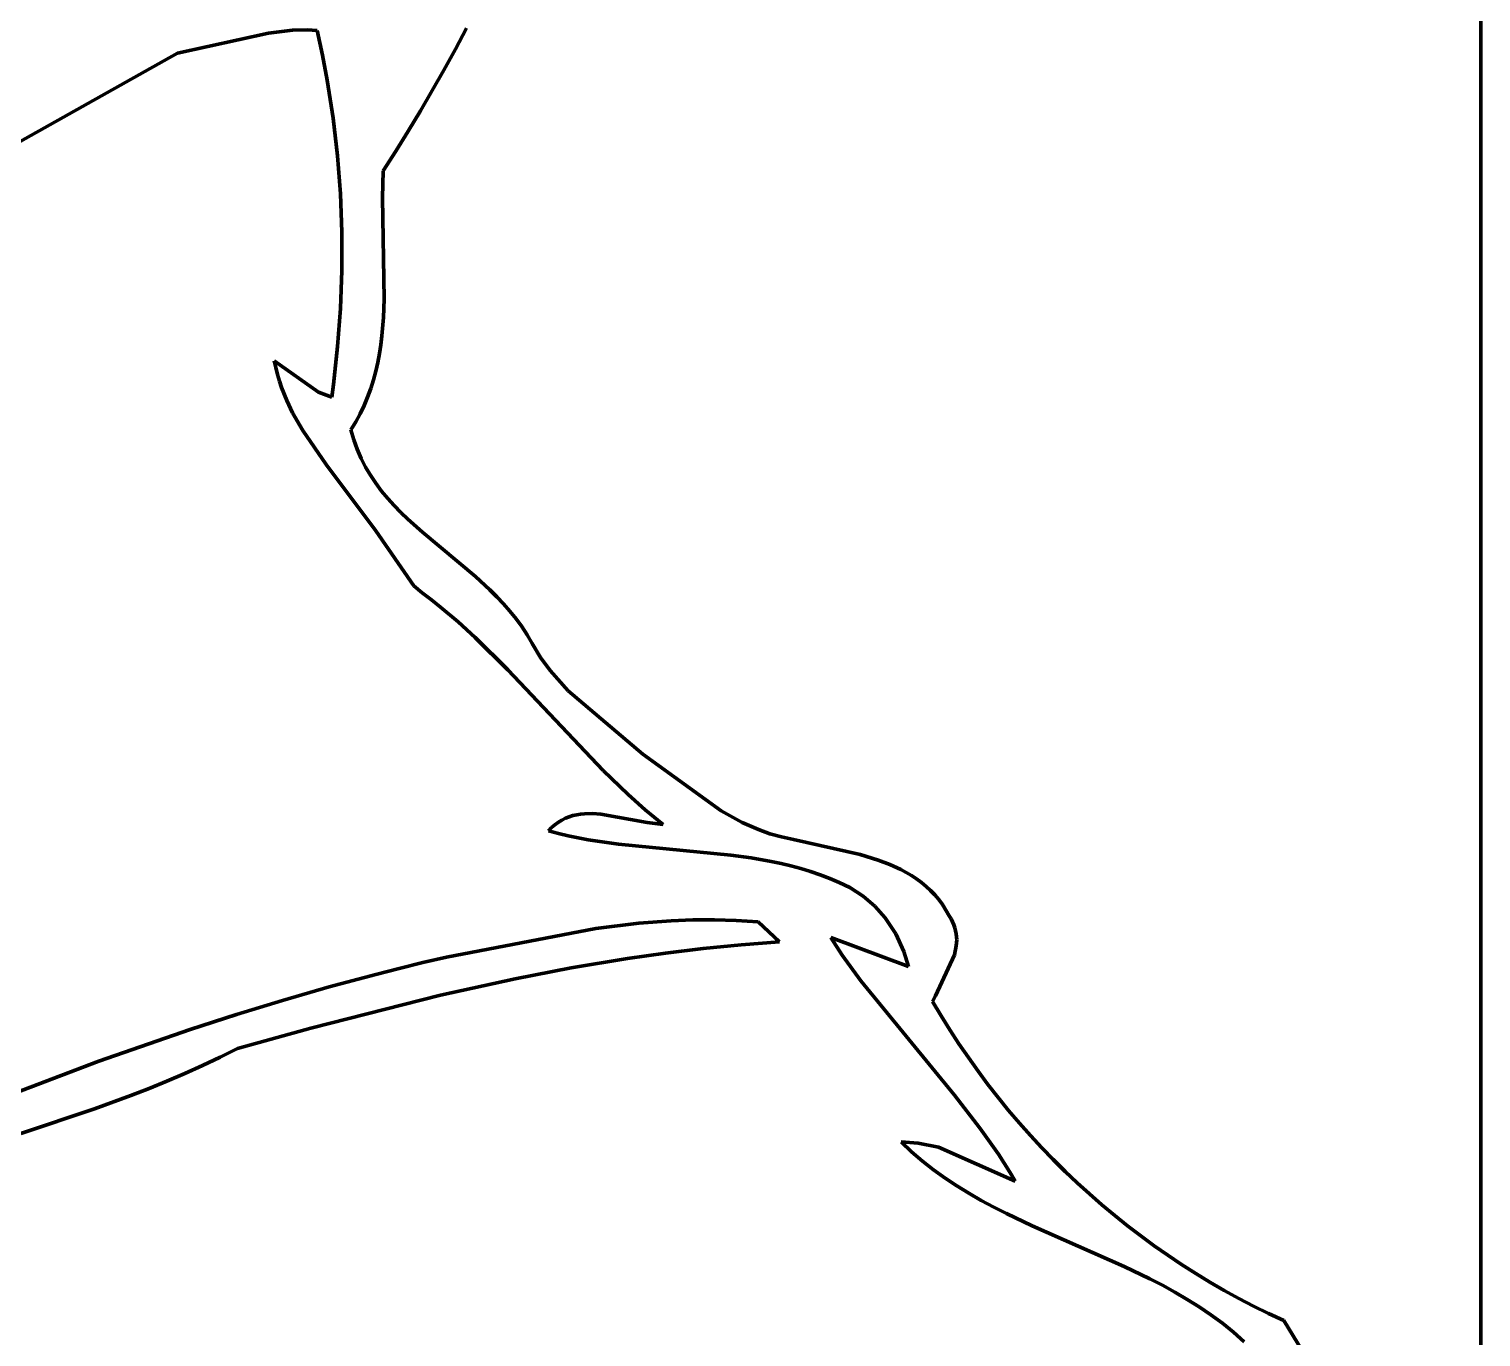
# Model space of a CAD drawing. Header units: millimetres. Extents: x 0 to 8.4, y 0 to 11.8.
# Drawn here: x 6.581 to 8.431, y 8.091 to 9.758 of the extents above; entities that cross this region are included whole.
import ezdxf

# ---------------------------------------------------------------- set-up
doc = ezdxf.new("R2010")
doc.units = ezdxf.units.MM
doc.layers.add('color#010101ff', color=7, linetype='CONTINUOUS', lineweight=100)
doc.layers.add('color#ffffffff', color=7, linetype='CONTINUOUS', lineweight=100)

msp = doc.modelspace()

# ---------------------------------------------------------------- linework, layer by layer
at = {"layer": 'color#010101ff'}
for p, q in [((6.8858, 9.7524), (6.77, 9.727)), ((6.9165, 9.7564), (6.8858, 9.7524)), ((6.9351, 9.7568), (6.9165, 9.7564)), ((6.9477, 9.756), (6.9351, 9.7568)), ((6.9546, 9.7243), (6.9477, 9.756)), ((7.1381, 9.7586), (7.124, 9.7319)), ((7.124, 9.7319), (7.1094, 9.7054)), ((6.77, 9.727), (6.2884, 9.4568)), ((6.9607, 9.6924), (6.9546, 9.7243)), ((7.1094, 9.7054), (7.0945, 9.6793)), ((6.9682, 9.6443), (6.9607, 9.6924)), ((7.0945, 9.6793), (7.0793, 9.6533)), ((6.9737, 9.596), (6.9682, 9.6443)), ((7.0793, 9.6533), (7.0638, 9.6276)), ((7.0638, 9.6276), (7.048, 9.6022)), ((7.048, 9.6022), (7.0319, 9.5771)), ((6.9774, 9.5475), (6.9737, 9.596)), ((7.0319, 9.5771), (7.0311, 9.5427)), ((6.9793, 9.4988), (6.9774, 9.5475)), ((7.0311, 9.5427), (7.0332, 9.4135)), ((6.9792, 9.4502), (6.9793, 9.4988)), ((6.9774, 9.4015), (6.9792, 9.4502)), ((6.9739, 9.353), (6.9774, 9.4015)), ((7.0332, 9.4135), (7.0323, 9.3901)), ((7.0323, 9.3901), (7.0303, 9.367)), ((7.0303, 9.367), (7.0289, 9.3555)), ((6.9685, 9.3046), (6.9739, 9.353)), ((7.0272, 9.3441), (7.025, 9.3328)), ((7.0289, 9.3555), (7.0272, 9.3441)), ((6.8951, 9.3263), (6.8932, 9.335)), ((6.8932, 9.335), (6.9495, 9.2951)), ((6.8973, 9.3176), (6.8951, 9.3263)), ((7.025, 9.3328), (7.0225, 9.3216)), ((6.8998, 9.3091), (6.8973, 9.3176)), ((6.9026, 9.3008), (6.8998, 9.3091)), ((6.9664, 9.2886), (6.9685, 9.3046)), ((7.0195, 9.3106), (7.0161, 9.2996)), ((7.0225, 9.3216), (7.0195, 9.3106)), ((6.9091, 9.2846), (6.9026, 9.3008)), ((6.9495, 9.2951), (6.9664, 9.2886)), ((7.0121, 9.2888), (7.0077, 9.2781)), ((7.0161, 9.2996), (7.0121, 9.2888)), ((6.9166, 9.2689), (6.9091, 9.2846)), ((6.9294, 9.2461), (6.9166, 9.2689)), ((7.0027, 9.2676), (6.997, 9.2572)), ((7.0077, 9.2781), (7.0027, 9.2676)), ((6.997, 9.2572), (6.9908, 9.247)), ((6.9592, 9.2027), (6.9294, 9.2461)), ((6.9908, 9.247), (6.9944, 9.2343)), ((6.9944, 9.2343), (6.9987, 9.2222)), ((6.9987, 9.2222), (7.0037, 9.2107)), ((7.0227, 9.1185), (6.9592, 9.2027)), ((7.0037, 9.2107), (7.0094, 9.1996)), ((7.0094, 9.1996), (7.0157, 9.1891)), ((7.0157, 9.1891), (7.0225, 9.1789)), ((7.0225, 9.1789), (7.0299, 9.1691)), ((7.0299, 9.1691), (7.0377, 9.1597)), ((7.0377, 9.1597), (7.0459, 9.1506)), ((7.0459, 9.1506), (7.0545, 9.1418)), ((7.0545, 9.1418), (7.0634, 9.1332)), ((7.0634, 9.1332), (7.0819, 9.1165)), ((7.0711, 9.0481), (7.0227, 9.1185)), ((7.0819, 9.1165), (7.1494, 9.06)), ((7.0818, 9.0393), (7.0711, 9.0481)), ((7.1494, 9.06), (7.1679, 9.0431)), ((7.0935, 9.0304), (7.0818, 9.0393)), ((7.1051, 9.0212), (7.0935, 9.0304)), ((7.1679, 9.0431), (7.1768, 9.0343)), ((7.1768, 9.0343), (7.1853, 9.0253)), ((7.1275, 9.0022), (7.1051, 9.0212)), ((7.1853, 9.0253), (7.1935, 9.016)), ((7.1935, 9.016), (7.2013, 9.0063)), ((7.1492, 8.9824), (7.1275, 9.0022)), ((7.2013, 9.0063), (7.2086, 8.9963)), ((7.2086, 8.9963), (7.2154, 8.9858)), ((7.1908, 8.9411), (7.1492, 8.9824)), ((7.2154, 8.9858), (7.2216, 8.975)), ((7.2216, 8.975), (7.2324, 8.957)), ((7.2324, 8.957), (7.2446, 8.9402)), ((7.3121, 8.8129), (7.1908, 8.9411)), ((7.2446, 8.9402), (7.2675, 8.9145)), ((7.2675, 8.9145), (7.3626, 8.8338)), ((7.3626, 8.8338), (7.4624, 8.7615)), ((7.3439, 8.7824), (7.3121, 8.8129)), ((7.3659, 8.7629), (7.3439, 8.7824)), ((7.2551, 8.7471), (7.2595, 8.7498)), ((7.2595, 8.7498), (7.2641, 8.7521)), ((7.2641, 8.7521), (7.2688, 8.754)), ((7.2688, 8.754), (7.2736, 8.7555)), ((7.2736, 8.7555), (7.2785, 8.7567)), ((7.2785, 8.7567), (7.2834, 8.7575)), ((7.2834, 8.7575), (7.2885, 8.758)), ((7.2885, 8.758), (7.2988, 8.7582)), ((7.2988, 8.7582), (7.3093, 8.7575)), ((7.3093, 8.7575), (7.3681, 8.7467)), ((7.3772, 8.7535), (7.3659, 8.7629)), ((7.3887, 8.7443), (7.3772, 8.7535)), ((7.4624, 8.7615), (7.4892, 8.7469)), ((7.2425, 8.736), (7.2465, 8.7402)), ((7.2551, 8.7327), (7.2425, 8.736)), ((7.2465, 8.7402), (7.2507, 8.7439)), ((7.2507, 8.7439), (7.2551, 8.7471)), ((7.2677, 8.7298), (7.2551, 8.7327)), ((7.3681, 8.7467), (7.3887, 8.7443)), ((7.4892, 8.7469), (7.5102, 8.7377)), ((7.5102, 8.7377), (7.5247, 8.7325)), ((7.5247, 8.7325), (7.5396, 8.7283)), ((7.2933, 8.7248), (7.2677, 8.7298)), ((7.3319, 8.7193), (7.2933, 8.7248)), ((7.4748, 8.7052), (7.3319, 8.7193)), ((7.5396, 8.7283), (7.5549, 8.7251)), ((7.5549, 8.7251), (7.6398, 8.7059)), ((7.5006, 8.7016), (7.4748, 8.7052)), ((7.5261, 8.6971), (7.5006, 8.7016)), ((7.5388, 8.6944), (7.5261, 8.6971)), ((7.5513, 8.6914), (7.5388, 8.6944)), ((7.6398, 8.7059), (7.6627, 8.6988)), ((7.6627, 8.6988), (7.6774, 8.6932)), ((7.5639, 8.688), (7.5513, 8.6914)), ((7.5763, 8.6842), (7.5639, 8.688)), ((7.5886, 8.6801), (7.5763, 8.6842)), ((7.6009, 8.6755), (7.5886, 8.6801)), ((7.6774, 8.6932), (7.6916, 8.6867)), ((7.6916, 8.6867), (7.6984, 8.683)), ((7.6984, 8.683), (7.705, 8.6791)), ((7.705, 8.6791), (7.7115, 8.6748)), ((7.613, 8.6704), (7.6009, 8.6755)), ((7.6266, 8.6639), (7.613, 8.6704)), ((7.6433, 8.6531), (7.6266, 8.6639)), ((7.7115, 8.6748), (7.7176, 8.6703)), ((7.7176, 8.6703), (7.7236, 8.6654)), ((7.7236, 8.6654), (7.7292, 8.6601)), ((7.7292, 8.6601), (7.7346, 8.6545)), ((7.6583, 8.6403), (7.6433, 8.6531)), ((7.6714, 8.6255), (7.6583, 8.6403)), ((7.7346, 8.6545), (7.7397, 8.6485)), ((7.7397, 8.6485), (7.7445, 8.6421)), ((7.7445, 8.6421), (7.7489, 8.6352)), ((7.3576, 8.6184), (7.3989, 8.6216)), ((7.3989, 8.6216), (7.4265, 8.6227)), ((7.4265, 8.6227), (7.4541, 8.6229)), ((7.4541, 8.6229), (7.4818, 8.6221)), ((7.4818, 8.6221), (7.5095, 8.6202)), ((7.5095, 8.6202), (7.5367, 8.5948)), ((7.685, 8.6049), (7.6714, 8.6255)), ((7.7489, 8.6352), (7.753, 8.628)), ((7.753, 8.628), (7.7554, 8.6242)), ((7.7554, 8.6242), (7.7574, 8.6204)), ((7.7574, 8.6204), (7.7591, 8.6165)), ((7.1125, 8.5752), (7.3027, 8.6117)), ((7.3027, 8.6117), (7.3576, 8.6184)), ((7.6953, 8.5823), (7.685, 8.6049)), ((7.7591, 8.6165), (7.7604, 8.6127)), ((7.7604, 8.6127), (7.7621, 8.605)), ((7.7621, 8.605), (7.7626, 8.5973)), ((7.4398, 8.5862), (7.3916, 8.5803)), ((7.4882, 8.591), (7.4398, 8.5862)), ((7.5367, 8.5948), (7.4882, 8.591)), ((7.6169, 8.5778), (7.6022, 8.6003)), ((7.6022, 8.6003), (7.7012, 8.5632)), ((7.7621, 8.5895), (7.7597, 8.578)), ((7.7626, 8.5973), (7.7621, 8.5895)), ((7.0524, 8.5609), (7.0824, 8.5682)), ((7.0824, 8.5682), (7.1125, 8.5752)), ((7.3434, 8.5734), (7.2715, 8.5614)), ((7.3916, 8.5803), (7.3434, 8.5734)), ((7.6403, 8.545), (7.6169, 8.5778)), ((7.7012, 8.5632), (7.6953, 8.5823)), ((7.7597, 8.578), (7.7355, 8.5259)), ((6.963, 8.5372), (7.0225, 8.5533)), ((7.0225, 8.5533), (7.0524, 8.5609)), ((7.1999, 8.5476), (7.1049, 8.5268)), ((7.2715, 8.5614), (7.1999, 8.5476)), ((6.9038, 8.5201), (6.963, 8.5372)), ((7.7597, 8.3994), (7.6403, 8.545)), ((6.8449, 8.502), (6.9038, 8.5201)), ((7.1049, 8.5268), (6.9398, 8.4849)), ((7.7355, 8.5259), (7.732, 8.5189)), ((7.732, 8.5189), (7.7428, 8.5006)), ((6.7862, 8.483), (6.8449, 8.502)), ((7.7428, 8.5006), (7.754, 8.4826)), ((6.6697, 8.4428), (6.7862, 8.483)), ((6.9398, 8.4849), (6.8462, 8.4587)), ((7.754, 8.4826), (7.7655, 8.4648)), ((6.8462, 8.4587), (6.8241, 8.4476)), ((7.7655, 8.4648), (7.7775, 8.4473)), ((6.2662, 8.2891), (6.6697, 8.4428)), ((6.8018, 8.437), (6.7792, 8.4268)), ((6.8241, 8.4476), (6.8018, 8.437)), ((7.7775, 8.4473), (7.7898, 8.43)), ((6.7565, 8.4171), (6.7336, 8.4078)), ((6.7792, 8.4268), (6.7565, 8.4171)), ((7.7898, 8.43), (7.8024, 8.413)), ((6.7106, 8.3989), (6.6642, 8.382)), ((6.7336, 8.4078), (6.7106, 8.3989)), ((7.7926, 8.357), (7.7597, 8.3994)), ((7.8024, 8.413), (7.8155, 8.3963)), ((6.6642, 8.382), (6.5703, 8.3507)), ((7.8155, 8.3963), (7.8288, 8.3799)), ((7.8288, 8.3799), (7.8425, 8.3638)), ((7.8425, 8.3638), (7.8566, 8.348)), ((7.8158, 8.3241), (7.7926, 8.357)), ((7.8566, 8.348), (7.871, 8.3324)), ((7.7051, 8.3273), (7.6918, 8.3399)), ((7.6918, 8.3399), (7.7134, 8.3384)), ((7.7189, 8.3154), (7.7051, 8.3273)), ((7.7134, 8.3384), (7.7395, 8.3331)), ((7.7395, 8.3331), (7.8372, 8.2898)), ((7.871, 8.3324), (7.8857, 8.3172)), ((7.7331, 8.3043), (7.7189, 8.3154)), ((7.8303, 8.3014), (7.8158, 8.3241)), ((7.8857, 8.3172), (7.9007, 8.3023)), ((7.7478, 8.2937), (7.7331, 8.3043)), ((7.7628, 8.2837), (7.7478, 8.2937)), ((7.8372, 8.2898), (7.8303, 8.3014)), ((7.9007, 8.3023), (7.9161, 8.2878)), ((7.9161, 8.2878), (7.9317, 8.2735)), ((7.7782, 8.2743), (7.7628, 8.2837)), ((7.7939, 8.2653), (7.7782, 8.2743)), ((7.9317, 8.2735), (7.9476, 8.2596)), ((7.8098, 8.2567), (7.7939, 8.2653)), ((7.826, 8.2485), (7.8098, 8.2567)), ((7.9476, 8.2596), (7.9639, 8.2461)), ((7.8588, 8.2329), (7.826, 8.2485)), ((7.9759, 8.1812), (7.8588, 8.2329)), ((7.9639, 8.2461), (7.9804, 8.2329)), ((7.9804, 8.2329), (7.9972, 8.22)), ((7.9972, 8.22), (8.0143, 8.2075)), ((8.0143, 8.2075), (8.0316, 8.1954)), ((8.0316, 8.1954), (8.0492, 8.1836)), ((8.0087, 8.1654), (7.9759, 8.1812)), ((8.0492, 8.1836), (8.0671, 8.1723)), ((8.0248, 8.1571), (8.0087, 8.1654)), ((8.0671, 8.1723), (8.0852, 8.1613)), ((8.0852, 8.1613), (8.1035, 8.1507)), ((8.0407, 8.1484), (8.0248, 8.1571)), ((8.0563, 8.1392), (8.0407, 8.1484)), ((8.0716, 8.1296), (8.0563, 8.1392)), ((8.1035, 8.1507), (8.1221, 8.1405)), ((8.1221, 8.1405), (8.1409, 8.1307)), ((8.0866, 8.1195), (8.0716, 8.1296)), ((8.1409, 8.1307), (8.16, 8.1213)), ((8.16, 8.1213), (8.1792, 8.1123)), ((8.1011, 8.1087), (8.0866, 8.1195)), ((8.1153, 8.0973), (8.1011, 8.1087)), ((8.1792, 8.1123), (8.2034, 8.0733)), ((8.129, 8.0852), (8.1153, 8.0973))]:
    msp.add_line(p, q, dxfattribs=at)
at = {"layer": 'color#ffffffff'}
for p, q in [((8.4306, 11.8056), (8.4306, 0)), ((6.77, 9.727), (6.8858, 9.7524)), ((6.8858, 9.7524), (6.9165, 9.7564)), ((6.9165, 9.7564), (6.9351, 9.7568)), ((6.9351, 9.7568), (6.9477, 9.756)), ((6.9477, 9.756), (6.9546, 9.7243)), ((7.124, 9.7319), (7.1381, 9.7586)), ((7.1094, 9.7054), (7.124, 9.7319)), ((6.2884, 9.4568), (6.77, 9.727)), ((6.9546, 9.7243), (6.9607, 9.6924)), ((7.0945, 9.6793), (7.1094, 9.7054)), ((6.9607, 9.6924), (6.9682, 9.6443)), ((7.0793, 9.6533), (7.0945, 9.6793)), ((6.9682, 9.6443), (6.9737, 9.596)), ((7.0638, 9.6276), (7.0793, 9.6533)), ((7.048, 9.6022), (7.0638, 9.6276)), ((7.0319, 9.5771), (7.048, 9.6022)), ((6.9737, 9.596), (6.9774, 9.5475)), ((7.0311, 9.5427), (7.0319, 9.5771)), ((6.9774, 9.5475), (6.9793, 9.4988)), ((7.0332, 9.4135), (7.0311, 9.5427)), ((6.9793, 9.4988), (6.9792, 9.4502)), ((6.9792, 9.4502), (6.9774, 9.4015)), ((6.9774, 9.4015), (6.9739, 9.353)), ((7.0323, 9.3901), (7.0332, 9.4135)), ((7.0303, 9.367), (7.0323, 9.3901)), ((7.0289, 9.3555), (7.0303, 9.367)), ((6.9739, 9.353), (6.9685, 9.3046)), ((7.025, 9.3328), (7.0272, 9.3441)), ((7.0272, 9.3441), (7.0289, 9.3555)), ((6.9495, 9.2951), (6.8932, 9.335)), ((6.8932, 9.335), (6.8951, 9.3263)), ((6.8951, 9.3263), (6.8973, 9.3176)), ((7.0225, 9.3216), (7.025, 9.3328)), ((6.8973, 9.3176), (6.8998, 9.3091)), ((6.8998, 9.3091), (6.9026, 9.3008)), ((6.9685, 9.3046), (6.9664, 9.2886)), ((7.0161, 9.2996), (7.0195, 9.3106)), ((7.0195, 9.3106), (7.0225, 9.3216)), ((6.9026, 9.3008), (6.9091, 9.2846)), ((6.9664, 9.2886), (6.9495, 9.2951)), ((7.0077, 9.2781), (7.0121, 9.2888)), ((7.0121, 9.2888), (7.0161, 9.2996)), ((6.9091, 9.2846), (6.9166, 9.2689)), ((6.9166, 9.2689), (6.9294, 9.2461)), ((6.997, 9.2572), (7.0027, 9.2676)), ((7.0027, 9.2676), (7.0077, 9.2781)), ((6.9908, 9.247), (6.997, 9.2572)), ((6.9294, 9.2461), (6.9592, 9.2027)), ((6.9944, 9.2343), (6.9908, 9.247)), ((6.9987, 9.2222), (6.9944, 9.2343)), ((7.0037, 9.2107), (6.9987, 9.2222)), ((6.9592, 9.2027), (7.0227, 9.1185)), ((7.0094, 9.1996), (7.0037, 9.2107)), ((7.0157, 9.1891), (7.0094, 9.1996)), ((7.0225, 9.1789), (7.0157, 9.1891)), ((7.0299, 9.1691), (7.0225, 9.1789)), ((7.0377, 9.1597), (7.0299, 9.1691)), ((7.0459, 9.1506), (7.0377, 9.1597)), ((7.0545, 9.1418), (7.0459, 9.1506)), ((7.0634, 9.1332), (7.0545, 9.1418)), ((7.0819, 9.1165), (7.0634, 9.1332)), ((7.0227, 9.1185), (7.0711, 9.0481)), ((7.1494, 9.06), (7.0819, 9.1165)), ((7.0711, 9.0481), (7.0818, 9.0393)), ((7.1679, 9.0431), (7.1494, 9.06)), ((7.0818, 9.0393), (7.0935, 9.0304)), ((7.0935, 9.0304), (7.1051, 9.0212)), ((7.1768, 9.0343), (7.1679, 9.0431)), ((7.1853, 9.0253), (7.1768, 9.0343)), ((7.1051, 9.0212), (7.1275, 9.0022)), ((7.1935, 9.016), (7.1853, 9.0253)), ((7.2013, 9.0063), (7.1935, 9.016)), ((7.1275, 9.0022), (7.1492, 8.9824)), ((7.2086, 8.9963), (7.2013, 9.0063)), ((7.2154, 8.9858), (7.2086, 8.9963)), ((7.1492, 8.9824), (7.1908, 8.9411)), ((7.2216, 8.975), (7.2154, 8.9858)), ((7.2324, 8.957), (7.2216, 8.975)), ((7.2446, 8.9402), (7.2324, 8.957)), ((7.1908, 8.9411), (7.3121, 8.8129)), ((7.2675, 8.9145), (7.2446, 8.9402)), ((7.3626, 8.8338), (7.2675, 8.9145)), ((7.4624, 8.7615), (7.3626, 8.8338)), ((7.3121, 8.8129), (7.3439, 8.7824)), ((7.3439, 8.7824), (7.3659, 8.7629)), ((7.2595, 8.7498), (7.2551, 8.7471)), ((7.2641, 8.7521), (7.2595, 8.7498)), ((7.2688, 8.754), (7.2641, 8.7521)), ((7.2736, 8.7555), (7.2688, 8.754)), ((7.2785, 8.7567), (7.2736, 8.7555)), ((7.2834, 8.7575), (7.2785, 8.7567)), ((7.2885, 8.758), (7.2834, 8.7575)), ((7.2988, 8.7582), (7.2885, 8.758)), ((7.3093, 8.7575), (7.2988, 8.7582)), ((7.3681, 8.7467), (7.3093, 8.7575)), ((7.3659, 8.7629), (7.3772, 8.7535)), ((7.3772, 8.7535), (7.3887, 8.7443)), ((7.4892, 8.7469), (7.4624, 8.7615)), ((7.2465, 8.7402), (7.2425, 8.736)), ((7.2425, 8.736), (7.2551, 8.7327)), ((7.2507, 8.7439), (7.2465, 8.7402)), ((7.2551, 8.7471), (7.2507, 8.7439)), ((7.2551, 8.7327), (7.2677, 8.7298)), ((7.3887, 8.7443), (7.3681, 8.7467)), ((7.5102, 8.7377), (7.4892, 8.7469)), ((7.5247, 8.7325), (7.5102, 8.7377)), ((7.5396, 8.7283), (7.5247, 8.7325)), ((7.2677, 8.7298), (7.2933, 8.7248)), ((7.2933, 8.7248), (7.3319, 8.7193)), ((7.3319, 8.7193), (7.4748, 8.7052)), ((7.5549, 8.7251), (7.5396, 8.7283)), ((7.6398, 8.7059), (7.5549, 8.7251)), ((7.4748, 8.7052), (7.5006, 8.7016)), ((7.5006, 8.7016), (7.5261, 8.6971)), ((7.5261, 8.6971), (7.5388, 8.6944)), ((7.5388, 8.6944), (7.5513, 8.6914)), ((7.6627, 8.6988), (7.6398, 8.7059)), ((7.6774, 8.6932), (7.6627, 8.6988)), ((7.5513, 8.6914), (7.5639, 8.688)), ((7.5639, 8.688), (7.5763, 8.6842)), ((7.5763, 8.6842), (7.5886, 8.6801)), ((7.5886, 8.6801), (7.6009, 8.6755)), ((7.6916, 8.6867), (7.6774, 8.6932)), ((7.6984, 8.683), (7.6916, 8.6867)), ((7.705, 8.6791), (7.6984, 8.683)), ((7.7115, 8.6748), (7.705, 8.6791)), ((7.6009, 8.6755), (7.613, 8.6704)), ((7.613, 8.6704), (7.6266, 8.6639)), ((7.6266, 8.6639), (7.6433, 8.6531)), ((7.7176, 8.6703), (7.7115, 8.6748)), ((7.7236, 8.6654), (7.7176, 8.6703)), ((7.7292, 8.6601), (7.7236, 8.6654)), ((7.7346, 8.6545), (7.7292, 8.6601)), ((7.6433, 8.6531), (7.6583, 8.6403)), ((7.6583, 8.6403), (7.6714, 8.6255)), ((7.7397, 8.6485), (7.7346, 8.6545)), ((7.7445, 8.6421), (7.7397, 8.6485)), ((7.7489, 8.6352), (7.7445, 8.6421)), ((7.3989, 8.6216), (7.3576, 8.6184)), ((7.4265, 8.6227), (7.3989, 8.6216)), ((7.4541, 8.6229), (7.4265, 8.6227)), ((7.4818, 8.6221), (7.4541, 8.6229)), ((7.5095, 8.6202), (7.4818, 8.6221)), ((7.5367, 8.5948), (7.5095, 8.6202)), ((7.6714, 8.6255), (7.685, 8.6049)), ((7.753, 8.628), (7.7489, 8.6352)), ((7.7554, 8.6242), (7.753, 8.628)), ((7.7574, 8.6204), (7.7554, 8.6242)), ((7.7591, 8.6165), (7.7574, 8.6204)), ((7.3027, 8.6117), (7.1125, 8.5752)), ((7.3576, 8.6184), (7.3027, 8.6117)), ((7.685, 8.6049), (7.6953, 8.5823)), ((7.7604, 8.6127), (7.7591, 8.6165)), ((7.7621, 8.605), (7.7604, 8.6127)), ((7.7626, 8.5973), (7.7621, 8.605)), ((7.3916, 8.5803), (7.4398, 8.5862)), ((7.4398, 8.5862), (7.4882, 8.591)), ((7.4882, 8.591), (7.5367, 8.5948)), ((7.7012, 8.5632), (7.6022, 8.6003)), ((7.6022, 8.6003), (7.6169, 8.5778)), ((7.7597, 8.578), (7.7621, 8.5895)), ((7.7621, 8.5895), (7.7626, 8.5973)), ((7.0824, 8.5682), (7.0524, 8.5609)), ((7.1125, 8.5752), (7.0824, 8.5682)), ((7.2715, 8.5614), (7.3434, 8.5734)), ((7.3434, 8.5734), (7.3916, 8.5803)), ((7.6169, 8.5778), (7.6403, 8.545)), ((7.6953, 8.5823), (7.7012, 8.5632)), ((7.7355, 8.5259), (7.7597, 8.578)), ((7.0225, 8.5533), (6.963, 8.5372)), ((7.0524, 8.5609), (7.0225, 8.5533)), ((7.1049, 8.5268), (7.1999, 8.5476)), ((7.1999, 8.5476), (7.2715, 8.5614)), ((6.963, 8.5372), (6.9038, 8.5201)), ((7.6403, 8.545), (7.7597, 8.3994)), ((6.9038, 8.5201), (6.8449, 8.502)), ((6.9398, 8.4849), (7.1049, 8.5268)), ((7.732, 8.5189), (7.7355, 8.5259)), ((7.7428, 8.5006), (7.732, 8.5189)), ((6.8449, 8.502), (6.7862, 8.483)), ((7.754, 8.4826), (7.7428, 8.5006)), ((6.7862, 8.483), (6.6697, 8.4428)), ((6.8462, 8.4587), (6.9398, 8.4849)), ((7.7655, 8.4648), (7.754, 8.4826)), ((6.8241, 8.4476), (6.8462, 8.4587)), ((7.7775, 8.4473), (7.7655, 8.4648)), ((6.6697, 8.4428), (6.2662, 8.2891)), ((6.7792, 8.4268), (6.8018, 8.437)), ((6.8018, 8.437), (6.8241, 8.4476)), ((7.7898, 8.43), (7.7775, 8.4473)), ((6.7336, 8.4078), (6.7565, 8.4171)), ((6.7565, 8.4171), (6.7792, 8.4268)), ((7.8024, 8.413), (7.7898, 8.43)), ((6.6642, 8.382), (6.7106, 8.3989)), ((6.7106, 8.3989), (6.7336, 8.4078)), ((7.7597, 8.3994), (7.7926, 8.357)), ((7.8155, 8.3963), (7.8024, 8.413)), ((6.5703, 8.3507), (6.6642, 8.382)), ((7.8288, 8.3799), (7.8155, 8.3963)), ((7.8425, 8.3638), (7.8288, 8.3799)), ((7.8566, 8.348), (7.8425, 8.3638)), ((7.7926, 8.357), (7.8158, 8.3241)), ((7.871, 8.3324), (7.8566, 8.348)), ((7.7134, 8.3384), (7.6918, 8.3399)), ((7.6918, 8.3399), (7.7051, 8.3273)), ((7.7051, 8.3273), (7.7189, 8.3154)), ((7.7395, 8.3331), (7.7134, 8.3384)), ((7.8372, 8.2898), (7.7395, 8.3331)), ((7.8857, 8.3172), (7.871, 8.3324)), ((7.7189, 8.3154), (7.7331, 8.3043)), ((7.8158, 8.3241), (7.8303, 8.3014)), ((7.9007, 8.3023), (7.8857, 8.3172)), ((7.7331, 8.3043), (7.7478, 8.2937)), ((7.7478, 8.2937), (7.7628, 8.2837)), ((7.8303, 8.3014), (7.8372, 8.2898)), ((7.9161, 8.2878), (7.9007, 8.3023)), ((7.9317, 8.2735), (7.9161, 8.2878)), ((7.7628, 8.2837), (7.7782, 8.2743)), ((7.7782, 8.2743), (7.7939, 8.2653)), ((7.9476, 8.2596), (7.9317, 8.2735)), ((7.7939, 8.2653), (7.8098, 8.2567)), ((7.8098, 8.2567), (7.826, 8.2485)), ((7.9639, 8.2461), (7.9476, 8.2596)), ((7.826, 8.2485), (7.8588, 8.2329)), ((7.8588, 8.2329), (7.9759, 8.1812)), ((7.9804, 8.2329), (7.9639, 8.2461)), ((7.9972, 8.22), (7.9804, 8.2329)), ((8.0143, 8.2075), (7.9972, 8.22)), ((8.0316, 8.1954), (8.0143, 8.2075)), ((8.0492, 8.1836), (8.0316, 8.1954)), ((7.9759, 8.1812), (8.0087, 8.1654)), ((8.0671, 8.1723), (8.0492, 8.1836)), ((8.0087, 8.1654), (8.0248, 8.1571)), ((8.0852, 8.1613), (8.0671, 8.1723)), ((8.1035, 8.1507), (8.0852, 8.1613)), ((8.0248, 8.1571), (8.0407, 8.1484)), ((8.0407, 8.1484), (8.0563, 8.1392)), ((8.0563, 8.1392), (8.0716, 8.1296)), ((8.1221, 8.1405), (8.1035, 8.1507)), ((8.1409, 8.1307), (8.1221, 8.1405)), ((8.0716, 8.1296), (8.0866, 8.1195)), ((8.16, 8.1213), (8.1409, 8.1307)), ((8.1792, 8.1123), (8.16, 8.1213)), ((8.0866, 8.1195), (8.1011, 8.1087)), ((8.1011, 8.1087), (8.1153, 8.0973)), ((8.2034, 8.0733), (8.1792, 8.1123)), ((8.1153, 8.0973), (8.129, 8.0852))]:
    msp.add_line(p, q, dxfattribs=at)

doc.saveas('drawing.dxf')
